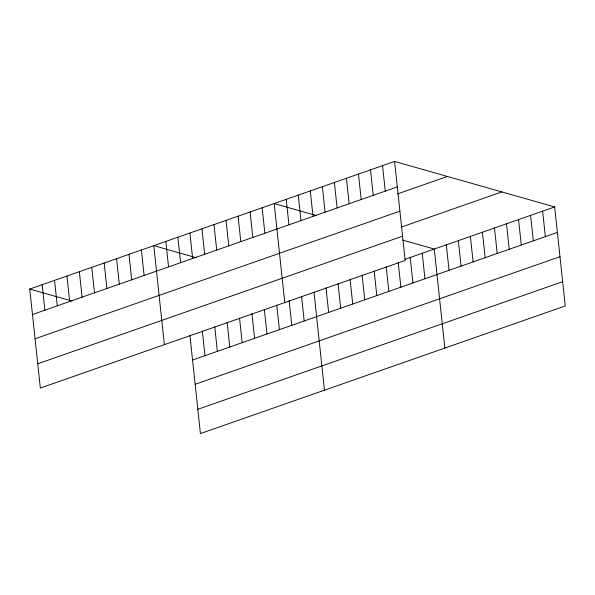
<?xml version="1.0" encoding="UTF-8"?>
<svg xmlns="http://www.w3.org/2000/svg" width="595" height="595" viewBox="0 0 595 595"><rect width="100%" height="100%" fill="white"/><g stroke="black" fill="none" stroke-linecap="round" stroke-linejoin="round"><path stroke-width="0.89" d="M394.582 161.431L405.165 260.439L40.334 388.044L29.75 289.044L394.582 161.431L554.666 206.956L565.25 305.956L200.418 433.569L189.931 335.468M32.472 314.51L397.304 186.904M397.534 193.903L447.41 176.455M35.068 338.778L399.899 211.173M401.223 227.126L501.838 191.932M37.738 363.783L402.57 236.178M405.039 259.286L554.666 206.956M192.557 360.027L557.389 232.422M195.153 384.296L559.984 256.69M197.823 409.301L562.654 281.695M316.451 215.561L274.191 203.542L284.767 302.55M402.577 240.053L434.276 249.06L444.852 348.068M196.053 257.672L153.793 245.653L164.376 344.661M29.75 289.044L72.01 301.055M542.633 211.166L545.355 236.639M530.591 215.375L533.313 240.849M518.55 219.585L521.272 245.058M506.509 223.794L509.231 249.268M494.475 228.004L497.197 253.477M482.433 232.221L485.156 257.687M470.392 236.431L473.114 261.904M458.351 240.64L461.073 266.114M446.317 244.85L449.039 270.323M422.234 253.277L424.956 278.743M410.193 257.486L412.915 282.96M398.256 262.603L400.881 287.169M382.548 165.648L385.27 191.121M386.214 266.813L388.84 291.379M370.507 169.858L373.229 195.331M374.173 271.03L376.799 295.589M358.465 174.067L361.187 199.541M362.132 275.24L364.757 299.798M346.424 178.277L349.146 203.75M350.098 279.449L352.716 304.015M334.383 182.487L337.105 207.96M338.057 283.659L340.682 308.225M322.349 186.704L325.071 212.17M326.015 287.868L328.641 312.435M310.307 190.913L313.029 216.387M313.974 292.086L324.461 390.179M298.266 195.123L300.988 220.596M301.568 296.422L304.194 320.98M286.225 199.332L288.947 224.806M289.17 300.758L291.795 325.324M276.764 305.101L279.39 329.66M262.15 207.759L264.872 233.225M264.358 309.437L266.984 333.996M250.108 211.969L252.83 237.442M251.953 313.773L254.578 338.339M238.067 216.178L240.789 241.652M239.547 318.117L242.172 342.675M226.033 220.388L228.755 245.861M227.149 322.453L229.774 347.011M213.992 224.598L216.714 250.071M214.743 326.789L217.368 351.355M201.95 228.807L204.673 254.281M202.337 331.132L204.963 355.691M189.909 233.024L192.631 258.49M177.875 237.234L180.597 262.707M165.834 241.444L168.556 266.917M141.387 249.997L144.109 275.463M128.981 254.333L131.711 279.806M116.583 258.669L119.305 284.142M104.177 263.012L106.899 288.478M91.771 267.348L94.493 292.822M79.366 271.684L82.088 297.158M66.96 276.028L69.682 301.494M54.562 280.364L57.284 305.837M42.156 284.7L44.878 310.174"/></g></svg>
